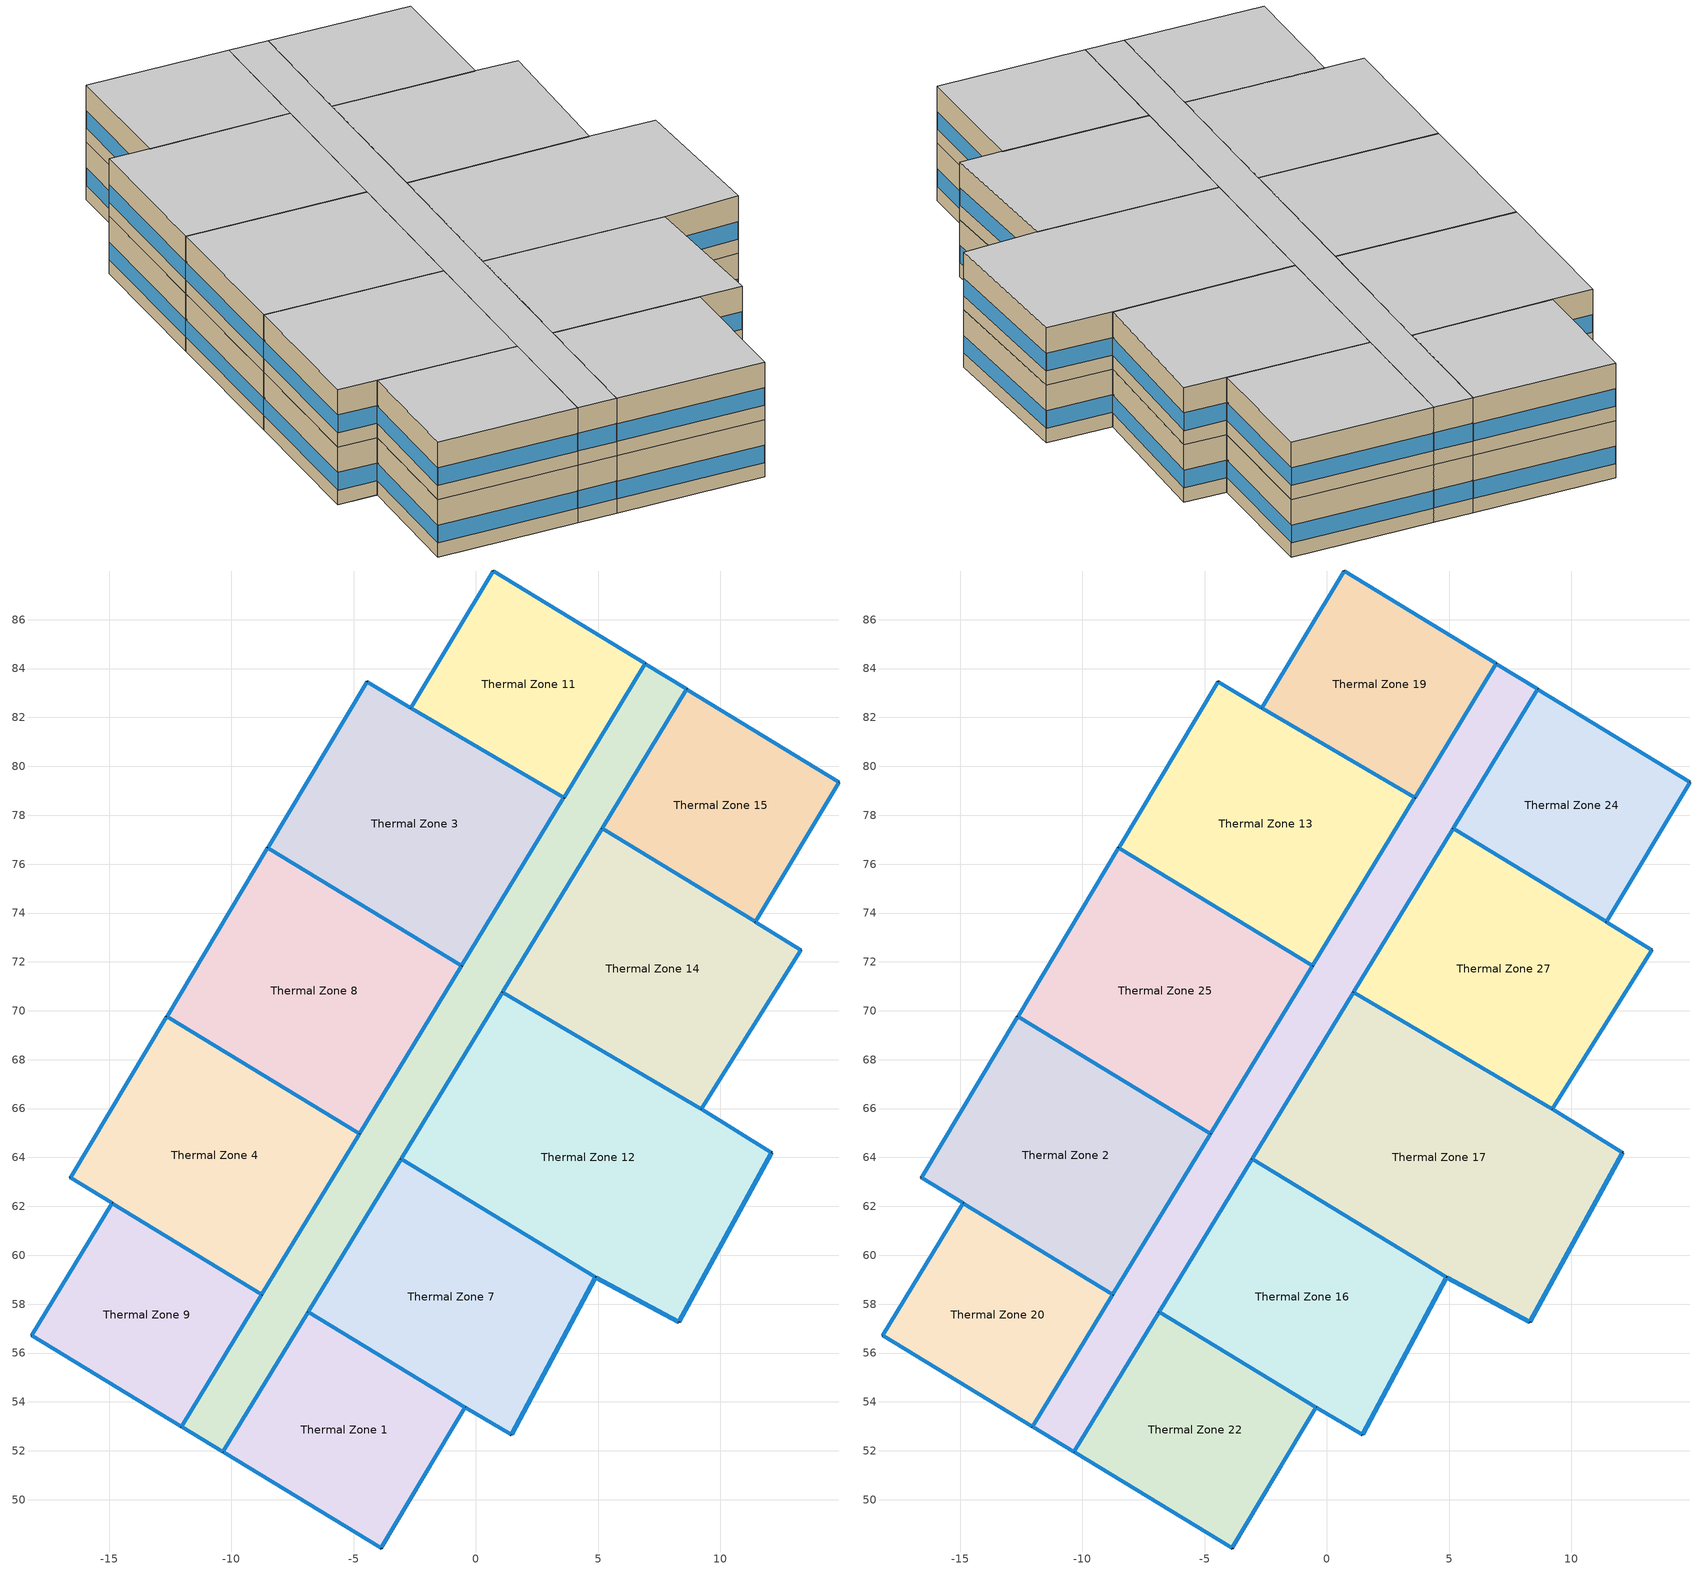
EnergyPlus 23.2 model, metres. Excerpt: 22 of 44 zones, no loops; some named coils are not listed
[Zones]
Thermal Zone 1
 floor ground (Generic Ground Slab 6A 19802010): -6.86,57.68 -0.44,53.78 -3.88,48.03 -10.34,51.96 z0
 wall outside (Generic Exterior Wall pre1980 6A): -0.44,53.78 -6.86,57.68 -10.34,51.96 z0:3.05
 wall outside (Surface 3 c tbd): -3.88,48.03 -0.44,53.78 z0:3.05
 wall outside (Surface 4 c tbd): -10.34,51.96 -3.88,48.03 z0:3.05
 window (Customized Fenestration: u=3.36): -0.46,53.79 -6.84,57.66 / -3.87,48.05 -0.46,53.75 / -10.32,51.94 -3.9,48.04 / -6.87,57.66 -10.33,51.98 z0.76:1.68
 roof outside (Typical IEAD Roof pre1980): -3.88,48.03 -0.44,53.78 -6.86,57.68 -10.34,51.96 z3.05
Thermal Zone 11
 floor ground (Generic Ground Slab 6A 19802010): 0.7,87.99 6.92,84.19 3.59,78.72 -2.66,82.39 z0
 wall outside (Surface 76 c tbd): 0.7,87.99 -2.66,82.39 z0:3.05
 wall outside (Surface 77 c tbd): 6.92,84.19 0.7,87.99 z0:3.05
 wall outside (Generic Exterior Wall pre1980 6A): -2.66,82.39 3.59,78.72 6.92,84.19 z0:3.05
 window (Customized Fenestration: u=3.36): 0.69,87.97 -2.65,82.41 / 6.9,84.21 0.72,87.98 / 3.6,78.74 6.91,84.17 / -2.64,82.37 3.57,78.73 z0.76:1.68
 roof outside (Typical IEAD Roof pre1980): 3.59,78.72 6.92,84.19 0.7,87.99 -2.66,82.39 z3.05
Thermal Zone 12
 floor ground (Generic Ground Slab 6A 19802010): 1.09,70.75 9.22,65.99 12.09,64.2 8.3,57.27 4.89,59.1 -3.06,63.93 z0
 wall outside (Generic Exterior Wall pre1980 6A): 9.22,65.99 1.09,70.75 -3.06,63.93 4.89,59.1 z0:3.05
 wall outside (Surface 37 c tbd): 12.09,64.2 9.22,65.99 z0:3.05
 wall outside (Surface 38 c tbd): 8.3,57.27 12.09,64.2 z0:3.05
 wall outside (Surface 39 c tbd): 4.89,59.1 8.3,57.27 z0:3.05
 window (Customized Fenestration: u=3.36): 1.08,70.73 -3.04,63.96 / 9.19,66 1.11,70.74 / 8.31,57.29 12.08,64.18 / -3.04,63.92 4.87,59.11 z0.76:1.68; 12.07,64.22 9.24,65.97 / 4.91,59.09 8.28,57.28 z0.76:1.69
 roof outside (Typical IEAD Roof pre1980): 8.3,57.27 12.09,64.2 9.22,65.99 1.09,70.75 -3.06,63.93 4.89,59.1 z3.05
Thermal Zone 14
 floor ground (Generic Ground Slab 6A 19802010): 5.16,77.45 11.43,73.64 13.3,72.49 9.22,65.99 1.09,70.75 z0
 wall outside (Generic Exterior Wall pre1980 6A): 11.43,73.64 5.16,77.45 1.09,70.75 9.22,65.99 z0:3.05
 wall outside (Surface 58 c tbd): 13.3,72.49 11.43,73.64 z0:3.05
 wall outside (Surface 59 c tbd): 9.22,65.99 13.3,72.49 z0:3.05
 window (Customized Fenestration: u=3.36): 5.15,77.43 1.1,70.78 / 11.41,73.66 5.18,77.44 / 9.23,66.01 13.28,72.47 / 1.11,70.74 9.19,66 z0.76:1.68; 13.27,72.5 11.45,73.63 z0.76:1.7
 roof outside (Typical IEAD Roof pre1980): 9.22,65.99 13.3,72.49 11.43,73.64 5.16,77.45 1.09,70.75 z3.05
Thermal Zone 15
 floor ground (Generic Ground Slab 6A 19802010): 8.63,83.15 14.85,79.36 11.43,73.64 5.16,77.45 z0
 wall outside (Generic Exterior Wall pre1980 6A): 8.63,83.15 5.16,77.45 11.43,73.64 z0:3.05
 wall outside (Surface 71 c tbd): 14.85,79.36 8.63,83.15 z0:3.05
 wall outside (Surface 72 c tbd): 11.43,73.64 14.85,79.36 z0:3.05
 window (Customized Fenestration: u=3.36): 8.61,83.13 5.18,77.48 / 14.83,79.37 8.65,83.14 / 11.44,73.66 14.83,79.33 / 5.18,77.44 11.41,73.66 z0.76:1.68
 roof outside (Typical IEAD Roof pre1980): 11.43,73.64 14.85,79.36 8.63,83.15 5.16,77.45 z3.05
Thermal Zone 3
 floor ground (Generic Ground Slab 6A 19802010): -4.45,83.46 -2.66,82.39 3.59,78.72 -0.59,71.85 -8.51,76.67 z0
 wall outside (Surface 63 c tbd): -4.45,83.46 -8.51,76.67 z0:3.05
 wall outside (Surface 64 c tbd): -2.66,82.39 -4.45,83.46 z0:3.05
 wall outside (Generic Exterior Wall pre1980 6A): -8.51,76.67 -0.59,71.85 3.59,78.72 -2.66,82.39 z0:3.05
 window (Customized Fenestration: u=3.36): -4.46,83.43 -8.5,76.69 / 3.57,78.73 -2.64,82.37 / -0.57,71.87 3.58,78.7 / -8.49,76.65 -0.61,71.86 z0.76:1.68; -2.68,82.4 -4.42,83.44 z0.76:1.7
 roof outside (Typical IEAD Roof pre1980): -0.59,71.85 3.59,78.72 -2.66,82.39 -4.45,83.46 -8.51,76.67 z3.05
Thermal Zone 4
 floor ground (Generic Ground Slab 6A 19802010): -12.65,69.77 -4.77,64.97 -8.77,58.39 -16.59,63.18 z0
 wall outside (Generic Exterior Wall pre1980 6A): -14.88,62.13 -8.77,58.39 -4.77,64.97 -12.65,69.77 z0:3.05
 wall outside (Surface 45 c tbd): -16.59,63.18 -14.88,62.13 z0:3.05
 wall outside (Surface 46 c tbd): -12.65,69.77 -16.59,63.18 z0:3.05
 window (Customized Fenestration: u=3.36): -8.75,58.41 -4.78,64.95 / -14.86,62.12 -8.79,58.41 / -12.66,69.74 -16.58,63.2 / -4.79,64.99 -12.63,69.75 z0.76:1.68; -16.57,63.17 -14.9,62.14 z0.76:1.7
 roof outside (Typical IEAD Roof pre1980): -8.77,58.39 -4.77,64.97 -12.65,69.77 -16.59,63.18 z3.05
Thermal Zone 5
 floor ground (Generic Ground Slab 6A 19802010): 6.92,84.19 8.63,83.15 -10.34,51.96 -12.05,53 z0; 6.92,84.19 8.63,83.15 -10.34,51.96 -12.05,53 z0
 wall outside (Generic Exterior Wall pre1980 6A): -12.05,53 -10.34,51.96 -6.86,57.68 -3.06,63.93 1.09,70.75 5.16,77.45 8.63,83.15 6.92,84.19 3.59,78.72 -0.59,71.85 -4.77,64.97 -8.77,58.39 -12.05,53 / 6.92,84.19 3.59,78.72 -0.59,71.85 -4.77,64.97 -8.77,58.39 -12.05,53 / -10.34,51.96 -6.86,57.68 -3.06,63.93 1.09,70.75 5.16,77.45 8.63,83.15 z0:3.05
 wall outside (Surface 339 c tbd): 8.63,83.15 6.92,84.19 z0:3.05
 wall outside (Surface 340 c tbd): -12.05,53 -10.34,51.96 z0:3.05
 window (Customized Fenestration: u=3.36): -12.03,52.98 -10.36,51.97 / 8.61,83.17 6.94,84.18 / 8.61,83.17 6.94,84.18 / -12.03,52.98 -10.36,51.97 z0.76:1.7; -8.78,58.37 -12.04,53.02 / -4.78,64.95 -8.75,58.41 / -0.6,71.82 -4.75,65 / 3.58,78.7 -0.57,71.87 / 6.91,84.17 3.6,78.74 / 5.18,77.48 8.61,83.13 / 1.1,70.78 5.15,77.43 / -3.04,63.96 1.08,70.73 / 1.1,70.78 5.15,77.43 / -8.78,58.37 -12.04,53.02 / -10.33,51.98 -6.87,57.66 / 5.18,77.48 8.61,83.13 / 6.91,84.17 3.6,78.74 / -4.78,64.95 -8.75,58.41 / -3.04,63.96 1.08,70.73 / -0.6,71.82 -4.75,65 / -6.85,57.7 -3.07,63.91 / 3.58,78.7 -0.57,71.87 / -6.85,57.7 -3.07,63.91 / -10.33,51.98 -6.87,57.66 z0.76:1.68
 roof outside (Typical IEAD Roof pre1980): -10.34,51.96 8.63,83.15 6.92,84.19 -12.05,53 z3.05; -10.34,51.96 8.63,83.15 6.92,84.19 -12.05,53 z3.05
Thermal Zone 7
 floor ground (Generic Ground Slab 6A 19802010): -3.06,63.93 4.89,59.1 1.44,52.66 -0.44,53.78 -6.86,57.68 z0
 wall outside (Surface 22 c tbd): 1.44,52.66 4.89,59.1 z0:3.05
 wall outside (Surface 23 c tbd): -0.44,53.78 1.44,52.66 z0:3.05
 wall outside (Generic Exterior Wall pre1980 6A): 4.89,59.1 -3.06,63.93 -6.86,57.68 -0.44,53.78 z0:3.05
 window (Customized Fenestration: u=3.36): 1.46,52.69 4.88,59.08 / -6.84,57.66 -0.46,53.79 / -3.07,63.91 -6.85,57.7 / 4.87,59.11 -3.04,63.92 z0.76:1.68; -0.42,53.76 1.42,52.68 z0.76:1.7
 roof outside (Typical IEAD Roof pre1980): 1.44,52.66 4.89,59.1 -3.06,63.93 -6.86,57.68 -0.44,53.78 z3.05
Thermal Zone 8
 floor ground (Generic Ground Slab 6A 19802010): -8.51,76.67 -0.59,71.85 -4.77,64.97 -12.65,69.77 z0
 wall outside (Generic Exterior Wall pre1980 6A): -12.65,69.77 -4.77,64.97 -0.59,71.85 -8.51,76.67 z0:3.05
 wall outside (Surface 52 c tbd): -8.51,76.67 -12.65,69.77 z0:3.05
 window (Customized Fenestration: u=3.36): -4.75,65 -0.6,71.82 / -12.63,69.75 -4.79,64.99 / -8.53,76.64 -12.63,69.79 / -0.61,71.86 -8.49,76.65 z0.76:1.68
 roof outside (Typical IEAD Roof pre1980): -4.77,64.97 -0.59,71.85 -8.51,76.67 -12.65,69.77 z3.05
Thermal Zone 9
 floor ground (Generic Ground Slab 6A 19802010): -14.88,62.13 -8.77,58.39 -12.05,53 -18.17,56.72 z0
 wall outside (Generic Exterior Wall pre1980 6A): -12.05,53 -8.77,58.39 -14.88,62.13 z0:3.05
 wall outside (Surface 30 c tbd): -18.17,56.72 -12.05,53 z0:3.05
 wall outside (Surface 31 c tbd): -14.88,62.13 -18.17,56.72 z0:3.05
 window (Customized Fenestration: u=3.36): -12.04,53.02 -8.78,58.37 / -18.15,56.7 -12.07,53.01 / -14.89,62.11 -18.16,56.74 / -8.79,58.41 -14.86,62.12 z0.76:1.68
 roof outside (Typical IEAD Roof pre1980): -12.05,53 -8.77,58.39 -14.88,62.13 -18.17,56.72 z3.05
Thermal Zone 13
 floor ground (Generic Ground Slab 6A 19802010): -4.45,83.46 -2.66,82.39 3.59,78.72 -0.59,71.85 -8.51,76.67 z3.05
 wall outside (Surface 128 c tbd): -4.45,83.46 -8.51,76.67 z3.05:6.1
 wall outside (Surface 129 c tbd): -2.66,82.39 -4.45,83.46 z3.05:6.1
 wall outside (Generic Exterior Wall pre1980 6A): -8.51,76.67 -0.59,71.85 3.59,78.72 -2.66,82.39 z3.05:6.1
 window (Customized Fenestration: u=3.36): -4.46,83.43 -8.5,76.69 / 3.57,78.73 -2.64,82.37 / -0.57,71.87 3.58,78.7 / -8.49,76.65 -0.61,71.86 z3.81:4.73; -2.68,82.4 -4.42,83.44 z3.81:4.75
 ceiling adiabatic (Generic Interior Ceiling 7): -0.59,71.85 3.59,78.72 -2.66,82.39 -4.45,83.46 -8.51,76.67 z6.1
Thermal Zone 16
 floor ground (Generic Ground Slab 6A 19802010): -3.06,63.93 4.89,59.1 1.44,52.66 -0.44,53.78 -6.86,57.68 z3.05
 wall outside (Generic Exterior Wall pre1980 6A): 4.89,59.1 -3.06,63.93 -6.86,57.68 -0.44,53.78 z3.05:6.1
 wall outside (Surface 96 c tbd): 1.44,52.66 4.89,59.1 z3.05:6.1
 wall outside (Surface 97 c tbd): -0.44,53.78 1.44,52.66 z3.05:6.1
 window (Customized Fenestration: u=3.36): 4.87,59.11 -3.04,63.92 / 1.46,52.69 4.88,59.08 / -6.84,57.66 -0.46,53.79 / -3.07,63.91 -6.85,57.7 z3.81:4.73; -0.42,53.76 1.42,52.68 z3.81:4.75
 ceiling adiabatic (Generic Interior Ceiling 3): 1.44,52.66 4.89,59.1 -3.06,63.93 -6.86,57.68 -0.44,53.78 z6.1
Thermal Zone 17
 floor ground (Generic Ground Slab 6A 19802010): 1.09,70.75 9.22,65.99 12.09,64.2 8.3,57.27 4.89,59.1 -3.06,63.93 z3.05
 wall outside (Generic Exterior Wall pre1980 6A): 9.22,65.99 1.09,70.75 -3.06,63.93 4.89,59.1 z3.05:6.1
 wall outside (Surface 84 c tbd): 12.09,64.2 9.22,65.99 z3.05:6.1
 wall outside (Surface 85 c tbd): 8.3,57.27 12.09,64.2 z3.05:6.1
 wall outside (Surface 86 c tbd): 4.89,59.1 8.3,57.27 z3.05:6.1
 window (Customized Fenestration: u=3.36): 1.08,70.73 -3.04,63.96 / 9.19,66 1.11,70.74 / 8.31,57.29 12.08,64.18 / -3.04,63.92 4.87,59.11 z3.81:4.73; 12.07,64.22 9.24,65.97 / 4.91,59.09 8.28,57.28 z3.81:4.74
 ceiling adiabatic (Generic Interior Ceiling 1): 8.3,57.27 12.09,64.2 9.22,65.99 1.09,70.75 -3.06,63.93 4.89,59.1 z6.1
Thermal Zone 19
 floor ground (Generic Ground Slab 6A 19802010): 0.7,87.99 6.92,84.19 3.59,78.72 -2.66,82.39 z3.05
 wall outside (Surface 103 c tbd): 0.7,87.99 -2.66,82.39 z3.05:6.1
 wall outside (Surface 104 c tbd): 6.92,84.19 0.7,87.99 z3.05:6.1
 wall outside (Generic Exterior Wall pre1980 6A): -2.66,82.39 3.59,78.72 6.92,84.19 z3.05:6.1
 window (Customized Fenestration: u=3.36): 0.69,87.97 -2.65,82.41 / 6.9,84.21 0.72,87.98 / 3.6,78.74 6.91,84.17 / -2.64,82.37 3.57,78.73 z3.81:4.73
 ceiling adiabatic (Generic Interior Ceiling 22): 3.59,78.72 6.92,84.19 0.7,87.99 -2.66,82.39 z6.1
Thermal Zone 2
 floor ground (Generic Ground Slab 6A 19802010): -12.65,69.77 -4.77,64.97 -8.77,58.39 -16.59,63.18 z3.05
 wall outside (Generic Exterior Wall pre1980 6A): -14.88,62.13 -8.77,58.39 -4.77,64.97 -12.65,69.77 z3.05:6.1
 wall outside (Surface 111 c tbd): -16.59,63.18 -14.88,62.13 z3.05:6.1
 wall outside (Surface 112 c tbd): -12.65,69.77 -16.59,63.18 z3.05:6.1
 window (Customized Fenestration: u=3.36): -8.75,58.41 -4.78,64.95 / -14.86,62.12 -8.79,58.41 / -12.66,69.74 -16.58,63.2 / -4.79,64.99 -12.63,69.75 z3.81:4.73; -16.57,63.17 -14.9,62.14 z3.81:4.75
 ceiling adiabatic (Generic Interior Ceiling 4): -8.77,58.39 -4.77,64.97 -12.65,69.77 -16.59,63.18 z6.1
Thermal Zone 20
 floor ground (Generic Ground Slab 6A 19802010): -14.88,62.13 -8.77,58.39 -12.05,53 -18.17,56.72 z3.05
 wall outside (Generic Exterior Wall pre1980 6A): -12.05,53 -8.77,58.39 -14.88,62.13 z3.05:6.1
 wall outside (Surface 91 c tbd): -18.17,56.72 -12.05,53 z3.05:6.1
 wall outside (Surface 92 c tbd): -14.88,62.13 -18.17,56.72 z3.05:6.1
 window (Customized Fenestration: u=3.36): -12.04,53.02 -8.78,58.37 / -18.15,56.7 -12.07,53.01 / -14.89,62.11 -18.16,56.74 / -8.79,58.41 -14.86,62.12 z3.81:4.73
 ceiling adiabatic (Generic Interior Ceiling 2): -12.05,53 -8.77,58.39 -14.88,62.13 -18.17,56.72 z6.1
Thermal Zone 22
 floor ground (Generic Ground Slab 6A 19802010): -6.86,57.68 -0.44,53.78 -3.88,48.03 -10.34,51.96 z3.05
 wall outside (Generic Exterior Wall pre1980 6A): -0.44,53.78 -6.86,57.68 -10.34,51.96 z3.05:6.1
 wall outside (Surface 117 c tbd): -3.88,48.03 -0.44,53.78 z3.05:6.1
 wall outside (Surface 118 c tbd): -10.34,51.96 -3.88,48.03 z3.05:6.1
 window (Customized Fenestration: u=3.36): -0.46,53.79 -6.84,57.66 / -3.87,48.05 -0.46,53.75 / -10.32,51.94 -3.9,48.04 / -6.87,57.66 -10.33,51.98 z3.81:4.73
 ceiling adiabatic (Generic Interior Ceiling 5): -3.88,48.03 -0.44,53.78 -6.86,57.68 -10.34,51.96 z6.1
Thermal Zone 24
 floor ground (Generic Ground Slab 6A 19802010): 8.63,83.15 14.85,79.36 11.43,73.64 5.16,77.45 z3.05
 wall outside (Generic Exterior Wall pre1980 6A): 8.63,83.15 5.16,77.45 11.43,73.64 z3.05:6.1
 wall outside (Surface 123 c tbd): 14.85,79.36 8.63,83.15 z3.05:6.1
 wall outside (Surface 124 c tbd): 11.43,73.64 14.85,79.36 z3.05:6.1
 window (Customized Fenestration: u=3.36): 8.61,83.13 5.18,77.48 / 14.83,79.37 8.65,83.14 / 11.44,73.66 14.83,79.33 / 5.18,77.44 11.41,73.66 z3.81:4.73
 ceiling adiabatic (Generic Interior Ceiling 6): 11.43,73.64 14.85,79.36 8.63,83.15 5.16,77.45 z6.1
Thermal Zone 25
 floor ground (Generic Ground Slab 6A 19802010): -8.51,76.67 -0.59,71.85 -4.77,64.97 -12.65,69.77 z3.05
 wall outside (Generic Exterior Wall pre1980 6A): -12.65,69.77 -4.77,64.97 -0.59,71.85 -8.51,76.67 z3.05:6.1
 wall outside (Surface 137 c tbd): -8.51,76.67 -12.65,69.77 z3.05:6.1
 window (Customized Fenestration: u=3.36): -4.75,65 -0.6,71.82 / -12.63,69.75 -4.79,64.99 / -8.53,76.64 -12.63,69.79 / -0.61,71.86 -8.49,76.65 z3.81:4.73
 ceiling adiabatic (Generic Interior Ceiling 8): -4.77,64.97 -0.59,71.85 -8.51,76.67 -12.65,69.77 z6.1
Thermal Zone 26
 floor ground (Generic Ground Slab 6A 19802010): 6.92,84.19 8.63,83.15 -10.34,51.96 -12.05,53 z3.05
 wall outside (Generic Exterior Wall pre1980 6A): -10.34,51.96 -6.86,57.68 -3.06,63.93 1.09,70.75 5.16,77.45 8.63,83.15 / 6.92,84.19 3.59,78.72 -0.59,71.85 -4.77,64.97 -8.77,58.39 -12.05,53 z3.05:6.1
 wall outside (Surface 143 c tbd): -12.05,53 -10.34,51.96 z3.05:6.1
 wall outside (Surface 149 c tbd): 8.63,83.15 6.92,84.19 z3.05:6.1
 window (Customized Fenestration: u=3.36): -6.85,57.7 -3.07,63.91 / -10.33,51.98 -6.87,57.66 / -8.78,58.37 -12.04,53.02 / -4.78,64.95 -8.75,58.41 / -0.6,71.82 -4.75,65 / 3.58,78.7 -0.57,71.87 / 6.91,84.17 3.6,78.74 / 5.18,77.48 8.61,83.13 / 1.1,70.78 5.15,77.43 / -3.04,63.96 1.08,70.73 z3.81:4.73; -12.03,52.98 -10.36,51.97 / 8.61,83.17 6.94,84.18 z3.81:4.75
 ceiling adiabatic (Generic Interior Ceiling 9): -10.34,51.96 8.63,83.15 6.92,84.19 -12.05,53 z6.1
Thermal Zone 27
 floor ground (Generic Ground Slab 6A 19802010): 5.16,77.45 11.43,73.64 13.3,72.49 9.22,65.99 1.09,70.75 z3.05
 wall outside (Generic Exterior Wall pre1980 6A): 11.43,73.64 5.16,77.45 1.09,70.75 9.22,65.99 z3.05:6.1
 wall outside (Surface 157 c tbd): 13.3,72.49 11.43,73.64 z3.05:6.1
 wall outside (Surface 158 c tbd): 9.22,65.99 13.3,72.49 z3.05:6.1
 window (Customized Fenestration: u=3.36): 5.15,77.43 1.1,70.78 / 11.41,73.66 5.18,77.44 / 9.23,66.01 13.28,72.47 / 1.11,70.74 9.19,66 z3.81:4.73; 13.27,72.5 11.45,73.63 z3.81:4.75
 ceiling adiabatic (Generic Interior Ceiling 10): 9.22,65.99 13.3,72.49 11.43,73.64 5.16,77.45 1.09,70.75 z6.1
[Building]
Building 1
[Site:Location]
Montreal Int'l: Latitude {deg}=45.47; Longitude {deg}=-73.75; Time Zone {hr}=-5; Elevation {m}=36
[SizingPeriod:DesignDay] Month=7; Day of Month=21; Day Type=SummerDesignDay; Daily Dry-Bulb Temperature Range {deltaC}=9.3; Dry-Bulb Temperature Range Modifier Type=DefaultMultipliers; Barometric Pressure {Pa}=100893; Wind Speed {m/s}=4.9; Wind Direction {deg}=220; Rain Indicator=No; Snow Indicator=No; Daylight Saving Time Indicator=No; Solar Model Indicator=ASHRAETau; ASHRAE Clear Sky Optical Depth for Beam Irradiance (taub)=0.465; ASHRAE Clear Sky Optical Depth for Diffuse Irradiance (taud)=1.966; Begin Environment Reset Mode=FullResetAtBeginEnvironment
Name | Maximum Dry-Bulb Temperature {C} | Humidity Condition Type | Wetbulb or DewPoint at Maximum Dry-Bulb {C} | Enthalpy at Maximum Dry-Bulb {J/kg}
Montreal Int'l Ann Clg .4% Condns DB=>MWB | 30 | Wetbulb | 22.1
Montreal Int'l Ann Clg .4% Condns DP=>MDB | 26 | Dewpoint | 21.6
Montreal Int'l Ann Clg .4% Condns Enth=>MDB | 28.1 | Enthalpy |  | 69300
Montreal Int'l Ann Clg .4% Condns WB=>MDB | 28.1 | Wetbulb | 23.2
[Material] Thermal Absorptance=0.9
Name | Roughness | Thickness {m} | Conductivity {W/m-K} | Density {kg/m3} | Specific Heat {J/kg-K} | Solar Absorptance | Visible Absorptance
Generic Acoustic Tile | MediumSmooth | 0.02 | 0.06 | 368 | 590 | 0.2 | 0.2
Generic Brick | MediumRough | 0.1 | 0.9 | 1920 | 790 | 0.65 | 0.65
Generic Ceiling Air Gap | Smooth | 0.1 | 0.556 | 1.28 | 1000 | 0.7 | 0.7
Generic Gypsum Board | MediumSmooth | 0.0127 | 0.16 | 800 | 1090 | 0.5 | 0.5
Generic HW Concrete | MediumRough | 0.2 | 1.95 | 2240 | 900 | 0.8 | 0.8
Generic LW Concrete | MediumRough | 0.1 | 0.53 | 1280 | 840 | 0.8 | 0.8
Generic Wall Air Gap | Smooth | 0.1 | 0.667 | 1.28 | 1000 | 0.7 | 0.7
Metal Roof Surface 2 | Smooth | 0.0008 | 45.28 | 7824 | 500 | 0.7 | 0.7
Roof Membrane 1 | VeryRough | 0.0095 | 0.16 | 1121.29 | 1460 | 0.7 | 0.7
[Material:NoMass] Roughness=Smooth; Thermal Absorptance=0.9; Solar Absorptance=0.7; Visible Absorptance=0.7
Name | Thermal Resistance {m2-K/W}
Surface 103 m tbd | 0.838731
Surface 104 m tbd; Surface 123 m tbd | 0.850222
Surface 111 m tbd | 0.646887
Surface 112 m tbd | 0.855406
Surface 117 m tbd | 0.841426
Surface 118 m tbd | 0.853929
Surface 124 m tbd | 0.840786
Surface 128 m tbd | 0.85833
Surface 129 m tbd | 0.654351
Surface 137 m tbd | 0.919513
Surface 143 m tbd; Surface 149 m tbd; Surface 339 m tbd; Surface 340 m tbd | 0.803317
Surface 157 m tbd | 0.665167
Surface 158 m tbd | 0.8554
Surface 22 m tbd | 0.635228
Surface 23 m tbd | 0.525835
Surface 3 m tbd | 0.630181
Surface 30 m tbd | 0.634147
Surface 31 m tbd | 0.626754
Surface 37 m tbd | 0.576
Surface 38 m tbd | 0.609562
Surface 39 m tbd | 0.588846
Surface 4 m tbd | 0.637168
Surface 45 m tbd | 0.514336
Surface 46 m tbd | 0.63799
Surface 52 m tbd | 0.672984
Surface 58 m tbd | 0.525826
Surface 59 m tbd | 0.637987
Surface 63 m tbd | 0.639615
Surface 64 m tbd | 0.519044
Surface 71 m tbd; Surface 77 m tbd | 0.635102
Surface 72 m tbd | 0.629821
Surface 76 m tbd | 0.628668
Surface 84 m tbd | 0.747539
Surface 85 m tbd | 0.805066
Surface 86 m tbd | 0.76932
Surface 91 m tbd | 0.848512
Surface 92 m tbd | 0.835328
Surface 96 m tbd | 0.850448
Surface 97 m tbd | 0.665182
Typical Insulation R-1.2 Pre1980roof | 2.73841
Typical Insulation R1.76 GBC | 1.76
Typical Insulation U=0.459 | 2.17
[WindowMaterial:SimpleGlazingSystem]
Fenestration U=3.32 0.66 1: U-Factor {W/m2-K}=3.32; Solar Heat Gain Coefficient=0.66; Visible Transmittance=0.21
[Construction]
Customized Fenestration: u=3.36: Fenestration U=3.32 0.66 1
Generic Exterior Wall pre1980 6A: Generic Brick, Generic LW Concrete, Typical Insulation R1.76 GBC, Generic Wall Air Gap, Generic Gypsum Board
Generic Ground Slab 6A 19802010: Typical Insulation U=0.459, Generic HW Concrete
Generic Interior Ceiling 1; Generic Interior Ceiling 10; Generic Interior Ceiling 2; Generic Interior Ceiling 22; Generic Interior Ceiling 3; Generic Interior Ceiling 4; Generic Interior Ceiling 5; Generic Interior Ceiling 6; Generic Interior Ceiling 7; Generic Interior Ceiling 8; Generic Interior Ceiling 9: Generic LW Concrete, Generic Ceiling Air Gap, Generic Acoustic Tile
Surface 103 c tbd: Generic Brick, Generic LW Concrete, Surface 103 m tbd, Generic Wall Air Gap, Generic Gypsum Board
Surface 104 c tbd: Generic Brick, Generic LW Concrete, Surface 104 m tbd, Generic Wall Air Gap, Generic Gypsum Board
Surface 111 c tbd: Generic Brick, Generic LW Concrete, Surface 111 m tbd, Generic Wall Air Gap, Generic Gypsum Board
Surface 112 c tbd: Generic Brick, Generic LW Concrete, Surface 112 m tbd, Generic Wall Air Gap, Generic Gypsum Board
Surface 117 c tbd: Generic Brick, Generic LW Concrete, Surface 117 m tbd, Generic Wall Air Gap, Generic Gypsum Board
Surface 118 c tbd: Generic Brick, Generic LW Concrete, Surface 118 m tbd, Generic Wall Air Gap, Generic Gypsum Board
Surface 123 c tbd: Generic Brick, Generic LW Concrete, Surface 123 m tbd, Generic Wall Air Gap, Generic Gypsum Board
Surface 124 c tbd: Generic Brick, Generic LW Concrete, Surface 124 m tbd, Generic Wall Air Gap, Generic Gypsum Board
Surface 128 c tbd: Generic Brick, Generic LW Concrete, Surface 128 m tbd, Generic Wall Air Gap, Generic Gypsum Board
Surface 129 c tbd: Generic Brick, Generic LW Concrete, Surface 129 m tbd, Generic Wall Air Gap, Generic Gypsum Board
Surface 137 c tbd: Generic Brick, Generic LW Concrete, Surface 137 m tbd, Generic Wall Air Gap, Generic Gypsum Board
Surface 143 c tbd: Generic Brick, Generic LW Concrete, Surface 143 m tbd, Generic Wall Air Gap, Generic Gypsum Board
Surface 149 c tbd: Generic Brick, Generic LW Concrete, Surface 149 m tbd, Generic Wall Air Gap, Generic Gypsum Board
Surface 157 c tbd: Generic Brick, Generic LW Concrete, Surface 157 m tbd, Generic Wall Air Gap, Generic Gypsum Board
Surface 158 c tbd: Generic Brick, Generic LW Concrete, Surface 158 m tbd, Generic Wall Air Gap, Generic Gypsum Board
Surface 22 c tbd: Generic Brick, Generic LW Concrete, Surface 22 m tbd, Generic Wall Air Gap, Generic Gypsum Board
Surface 23 c tbd: Generic Brick, Generic LW Concrete, Surface 23 m tbd, Generic Wall Air Gap, Generic Gypsum Board
Surface 3 c tbd: Generic Brick, Generic LW Concrete, Surface 3 m tbd, Generic Wall Air Gap, Generic Gypsum Board
Surface 30 c tbd: Generic Brick, Generic LW Concrete, Surface 30 m tbd, Generic Wall Air Gap, Generic Gypsum Board
Surface 31 c tbd: Generic Brick, Generic LW Concrete, Surface 31 m tbd, Generic Wall Air Gap, Generic Gypsum Board
Surface 339 c tbd: Generic Brick, Generic LW Concrete, Surface 339 m tbd, Generic Wall Air Gap, Generic Gypsum Board
Surface 340 c tbd: Generic Brick, Generic LW Concrete, Surface 340 m tbd, Generic Wall Air Gap, Generic Gypsum Board
Surface 37 c tbd: Generic Brick, Generic LW Concrete, Surface 37 m tbd, Generic Wall Air Gap, Generic Gypsum Board
Surface 38 c tbd: Generic Brick, Generic LW Concrete, Surface 38 m tbd, Generic Wall Air Gap, Generic Gypsum Board
Surface 39 c tbd: Generic Brick, Generic LW Concrete, Surface 39 m tbd, Generic Wall Air Gap, Generic Gypsum Board
Surface 4 c tbd: Generic Brick, Generic LW Concrete, Surface 4 m tbd, Generic Wall Air Gap, Generic Gypsum Board
Surface 45 c tbd: Generic Brick, Generic LW Concrete, Surface 45 m tbd, Generic Wall Air Gap, Generic Gypsum Board
Surface 46 c tbd: Generic Brick, Generic LW Concrete, Surface 46 m tbd, Generic Wall Air Gap, Generic Gypsum Board
Surface 52 c tbd: Generic Brick, Generic LW Concrete, Surface 52 m tbd, Generic Wall Air Gap, Generic Gypsum Board
Surface 58 c tbd: Generic Brick, Generic LW Concrete, Surface 58 m tbd, Generic Wall Air Gap, Generic Gypsum Board
Surface 59 c tbd: Generic Brick, Generic LW Concrete, Surface 59 m tbd, Generic Wall Air Gap, Generic Gypsum Board
Surface 63 c tbd: Generic Brick, Generic LW Concrete, Surface 63 m tbd, Generic Wall Air Gap, Generic Gypsum Board
Surface 64 c tbd: Generic Brick, Generic LW Concrete, Surface 64 m tbd, Generic Wall Air Gap, Generic Gypsum Board
Surface 71 c tbd: Generic Brick, Generic LW Concrete, Surface 71 m tbd, Generic Wall Air Gap, Generic Gypsum Board
Surface 72 c tbd: Generic Brick, Generic LW Concrete, Surface 72 m tbd, Generic Wall Air Gap, Generic Gypsum Board
Surface 76 c tbd: Generic Brick, Generic LW Concrete, Surface 76 m tbd, Generic Wall Air Gap, Generic Gypsum Board
Surface 77 c tbd: Generic Brick, Generic LW Concrete, Surface 77 m tbd, Generic Wall Air Gap, Generic Gypsum Board
Surface 84 c tbd: Generic Brick, Generic LW Concrete, Surface 84 m tbd, Generic Wall Air Gap, Generic Gypsum Board
Surface 85 c tbd: Generic Brick, Generic LW Concrete, Surface 85 m tbd, Generic Wall Air Gap, Generic Gypsum Board
Surface 86 c tbd: Generic Brick, Generic LW Concrete, Surface 86 m tbd, Generic Wall Air Gap, Generic Gypsum Board
Surface 91 c tbd: Generic Brick, Generic LW Concrete, Surface 91 m tbd, Generic Wall Air Gap, Generic Gypsum Board
Surface 92 c tbd: Generic Brick, Generic LW Concrete, Surface 92 m tbd, Generic Wall Air Gap, Generic Gypsum Board
Surface 96 c tbd: Generic Brick, Generic LW Concrete, Surface 96 m tbd, Generic Wall Air Gap, Generic Gypsum Board
Surface 97 c tbd: Generic Brick, Generic LW Concrete, Surface 97 m tbd, Generic Wall Air Gap, Generic Gypsum Board
Typical IEAD Roof pre1980: Roof Membrane 1, Typical Insulation R-1.2 Pre1980roof, Metal Roof Surface 2
[Zone] Part of Total Floor Area=Yes
Name | Multiplier
Thermal Zone 1; Thermal Zone 11; Thermal Zone 12; Thermal Zone 13; Thermal Zone 14; Thermal Zone 15; Thermal Zone 16; Thermal Zone 17; Thermal Zone 19; Thermal Zone 2; Thermal Zone 20; Thermal Zone 22; Thermal Zone 24; Thermal Zone 25; Thermal Zone 26; Thermal Zone 27; Thermal Zone 4; Thermal Zone 5; Thermal Zone 7; Thermal Zone 8; Thermal Zone 9 | 1
Thermal Zone 3 | 10
[Space]
Name | Zone | Space Type
Space 101 | Thermal Zone 1 | MURB lobby
Space 111 | Thermal Zone 11 | MURB large
Space 105 | Thermal Zone 12 | MURB large
Space 119 | Thermal Zone 13 | MURB large
Space 108 | Thermal Zone 14 | MURB large
Space 110 | Thermal Zone 15 | MURB large
Space 114 | Thermal Zone 16 | MURB large
Space 112 | Thermal Zone 17 | MURB large
Space 115 | Thermal Zone 19 | MURB large
Space 116 | Thermal Zone 2 | MURB large
Space 113 | Thermal Zone 20 | MURB large
Space 117 | Thermal Zone 22 | MURB large
Space 118 | Thermal Zone 24 | MURB large
Space 120 | Thermal Zone 25 | MURB large
Space 121 | Thermal Zone 26 | MURB lobby 1
Space 122 | Thermal Zone 27 | MURB large
Space 109 | Thermal Zone 3 | MURB large
Space 106 | Thermal Zone 4 | MURB large
Space 102 | Thermal Zone 5 | MURB large
Space 103 | Thermal Zone 7 | MURB large
Space 107 | Thermal Zone 8 | MURB large
Space 104 | Thermal Zone 9 | MURB large
[SpaceList]
MURB lobby: Space 101
MURB large: Space 116, Space 109, Space 106, Space 102, Space 103, Space 112, Space 114, Space 107, Space 104, Space 135, Space 111, Space 105, Space 119, Space 108, Space 110, Space 115, Space 113, Space 117, Space 128, Space 118, Space 120, Space 122, Space 124, Space 125, Space 134, Space 131, Space 132, Space 136, Space 138, Space 139, Space 143, Space 144
MURB lobby 1: Space 121
[ZoneInfiltration:DesignFlowRate] Design Flow Rate Calculation Method=Flow/ExteriorArea; Flow Rate per Exterior Surface Area {m3/s-m2}=0.000206641; Constant Term Coefficient=0.107472; Temperature Term Coefficient=0.0119911; Velocity Term Coefficient=0; Velocity Squared Term Coefficient=0.0134792
Name | Zone or ZoneList or Space or SpaceList | Schedule
Space 101 HVAC Off Infiltration | Space 101 | Infiltration HVAC Off Schedule
Space 101 HVAC On Infiltration | Space 101 | Infiltration HVAC On Schedule
Space 111 HVAC Off Infiltration | Space 111 | Infiltration HVAC Off Schedule
Space 111 HVAC On Infiltration | Space 111 | Infiltration HVAC On Schedule
Space 105 HVAC Off Infiltration | Space 105 | Infiltration HVAC Off Schedule
Space 105 HVAC On Infiltration | Space 105 | Infiltration HVAC On Schedule
Space 119 HVAC Off Infiltration | Space 119 | Infiltration HVAC Off Schedule
Space 119 HVAC On Infiltration | Space 119 | Infiltration HVAC On Schedule
Space 108 HVAC Off Infiltration | Space 108 | Infiltration HVAC Off Schedule
Space 108 HVAC On Infiltration | Space 108 | Infiltration HVAC On Schedule
Space 110 HVAC Off Infiltration | Space 110 | Infiltration HVAC Off Schedule
Space 110 HVAC On Infiltration | Space 110 | Infiltration HVAC On Schedule
Space 114 HVAC Off Infiltration | Space 114 | Infiltration HVAC Off Schedule
Space 114 HVAC On Infiltration | Space 114 | Infiltration HVAC On Schedule
Space 112 HVAC Off Infiltration | Space 112 | Infiltration HVAC Off Schedule
Space 112 HVAC On Infiltration | Space 112 | Infiltration HVAC On Schedule
Space 115 HVAC Off Infiltration | Space 115 | Infiltration HVAC Off Schedule
Space 115 HVAC On Infiltration | Space 115 | Infiltration HVAC On Schedule
Space 116 HVAC Off Infiltration | Space 116 | Infiltration HVAC Off Schedule
Space 116 HVAC On Infiltration | Space 116 | Infiltration HVAC On Schedule
Space 113 HVAC Off Infiltration | Space 113 | Infiltration HVAC Off Schedule
Space 113 HVAC On Infiltration | Space 113 | Infiltration HVAC On Schedule
Space 117 HVAC Off Infiltration | Space 117 | Infiltration HVAC Off Schedule
Space 117 HVAC On Infiltration | Space 117 | Infiltration HVAC On Schedule
Space 118 HVAC Off Infiltration | Space 118 | Infiltration HVAC Off Schedule
Space 118 HVAC On Infiltration | Space 118 | Infiltration HVAC On Schedule
Space 120 HVAC Off Infiltration | Space 120 | Infiltration HVAC Off Schedule
Space 120 HVAC On Infiltration | Space 120 | Infiltration HVAC On Schedule
Space 121 HVAC Off Infiltration | Space 121 | Infiltration HVAC Off Schedule
Space 121 HVAC On Infiltration | Space 121 | Infiltration HVAC On Schedule
Space 122 HVAC Off Infiltration | Space 122 | Infiltration HVAC Off Schedule
Space 122 HVAC On Infiltration | Space 122 | Infiltration HVAC On Schedule
Space 109 HVAC Off Infiltration | Space 109 | Infiltration HVAC Off Schedule
Space 109 HVAC On Infiltration | Space 109 | Infiltration HVAC On Schedule
Space 106 HVAC Off Infiltration | Space 106 | Infiltration HVAC Off Schedule
Space 106 HVAC On Infiltration | Space 106 | Infiltration HVAC On Schedule
Space 102 HVAC Off Infiltration | Space 102 | Infiltration HVAC Off Schedule
Space 102 HVAC On Infiltration | Space 102 | Infiltration HVAC On Schedule
Space 103 HVAC Off Infiltration | Space 103 | Infiltration HVAC Off Schedule
Space 103 HVAC On Infiltration | Space 103 | Infiltration HVAC On Schedule
Space 107 HVAC Off Infiltration | Space 107 | Infiltration HVAC Off Schedule
Space 107 HVAC On Infiltration | Space 107 | Infiltration HVAC On Schedule
Space 104 HVAC Off Infiltration | Space 104 | Infiltration HVAC Off Schedule
Space 104 HVAC On Infiltration | Space 104 | Infiltration HVAC On Schedule
[ZoneControl:Thermostat] Temperature Difference Between Cutout And Setpoint {deltaC}=0
Name | Zone or ZoneList | Control Type Schedule | Control 1
Thermal Zone 1 Thermostat | Thermal Zone 1 | Thermal Zone 1 Thermostat Schedule | Thermostat Setpoint Dual Setpoint 1
Thermal Zone 11 Thermostat | Thermal Zone 11 | Thermal Zone 11 Thermostat Schedule | Thermostat Setpoint Dual Setpoint 42
Thermal Zone 12 Thermostat | Thermal Zone 12 | Thermal Zone 12 Thermostat Schedule | Thermostat Setpoint Dual Setpoint 43
Thermal Zone 13 Thermostat | Thermal Zone 13 | Thermal Zone 13 Thermostat Schedule | Thermostat Setpoint Dual Setpoint 39
Thermal Zone 14 Thermostat | Thermal Zone 14 | Thermal Zone 14 Thermostat Schedule | Thermostat Setpoint Dual Setpoint 44
Thermal Zone 15 Thermostat | Thermal Zone 15 | Thermal Zone 15 Thermostat Schedule | Thermostat Setpoint Dual Setpoint 35
Thermal Zone 16 Thermostat | Thermal Zone 16 | Thermal Zone 16 Thermostat Schedule | Thermostat Setpoint Dual Setpoint 34
Thermal Zone 17 Thermostat | Thermal Zone 17 | Thermal Zone 17 Thermostat Schedule | Thermostat Setpoint Dual Setpoint 38
Thermal Zone 19 Thermostat | Thermal Zone 19 | Thermal Zone 19 Thermostat Schedule | Thermostat Setpoint Dual Setpoint 36
Thermal Zone 2 Thermostat | Thermal Zone 2 | Thermal Zone 2 Thermostat Schedule | Thermostat Setpoint Dual Setpoint 29
Thermal Zone 20 Thermostat | Thermal Zone 20 | Thermal Zone 20 Thermostat Schedule | Thermostat Setpoint Dual Setpoint 4
Thermal Zone 22 Thermostat | Thermal Zone 22 | Thermal Zone 22 Thermostat Schedule | Thermostat Setpoint Dual Setpoint 8
Thermal Zone 24 Thermostat | Thermal Zone 24 | Thermal Zone 24 Thermostat Schedule | Thermostat Setpoint Dual Setpoint 3
Thermal Zone 25 Thermostat | Thermal Zone 25 | Thermal Zone 25 Thermostat Schedule | Thermostat Setpoint Dual Setpoint 25
Thermal Zone 26 Thermostat | Thermal Zone 26 | Thermal Zone 26 Thermostat Schedule | Thermostat Setpoint Dual Setpoint 17
Thermal Zone 27 Thermostat | Thermal Zone 27 | Thermal Zone 27 Thermostat Schedule | Thermostat Setpoint Dual Setpoint 9
Thermal Zone 3 Thermostat | Thermal Zone 3 | Thermal Zone 3 Thermostat Schedule | Thermostat Setpoint Dual Setpoint 30
Thermal Zone 4 Thermostat | Thermal Zone 4 | Thermal Zone 4 Thermostat Schedule | Thermostat Setpoint Dual Setpoint 32
Thermal Zone 5 Thermostat | Thermal Zone 5 | Thermal Zone 5 Thermostat Schedule | Thermostat Setpoint Dual Setpoint 28
Thermal Zone 7 Thermostat | Thermal Zone 7 | Thermal Zone 7 Thermostat Schedule | Thermostat Setpoint Dual Setpoint 31
Thermal Zone 8 Thermostat | Thermal Zone 8 | Thermal Zone 8 Thermostat Schedule | Thermostat Setpoint Dual Setpoint 33
Thermal Zone 9 Thermostat | Thermal Zone 9 | Thermal Zone 9 Thermostat Schedule | Thermostat Setpoint Dual Setpoint 40
[ThermostatSetpoint:DualSetpoint] Heating Setpoint Temperature Schedule=NECB-G-Thermostat Setpoint-Heating; Cooling Setpoint Temperature Schedule=NECB-G-Thermostat Setpoint-Cooling
Thermostat Setpoint Dual Setpoint 1; Thermostat Setpoint Dual Setpoint 42; Thermostat Setpoint Dual Setpoint 43; Thermostat Setpoint Dual Setpoint 39; Thermostat Setpoint Dual Setpoint 44; Thermostat Setpoint Dual Setpoint 35; Thermostat Setpoint Dual Setpoint 34; Thermostat Setpoint Dual Setpoint 38; Thermostat Setpoint Dual Setpoint 36; Thermostat Setpoint Dual Setpoint 29; Thermostat Setpoint Dual Setpoint 4; Thermostat Setpoint Dual Setpoint 8; Thermostat Setpoint Dual Setpoint 3; Thermostat Setpoint Dual Setpoint 25; Thermostat Setpoint Dual Setpoint 17; Thermostat Setpoint Dual Setpoint 9; Thermostat Setpoint Dual Setpoint 30; Thermostat Setpoint Dual Setpoint 32; Thermostat Setpoint Dual Setpoint 28; Thermostat Setpoint Dual Setpoint 31; Thermostat Setpoint Dual Setpoint 33; Thermostat Setpoint Dual Setpoint 40
[ZoneHVAC:Baseboard:Convective:Electric] Availability Schedule=Always On Discrete hvac_library; Heating Design Capacity {W}=Autosize; Efficiency=1
Elec Baseboard; Elec Baseboard 40; Elec Baseboard 41; Elec Baseboard 42; Elec Baseboard 38; Elec Baseboard 43; Elec Baseboard 34; Elec Baseboard 33; Elec Baseboard 37; Elec Baseboard 36; Elec Baseboard 35; Elec Baseboard 28; Elec Baseboard 3; Elec Baseboard 22; Elec Baseboard 7; Elec Baseboard 12; Elec Baseboard 2; Elec Baseboard 24; Elec Baseboard 16; Elec Baseboard 8; Elec Baseboard 19; Elec Baseboard 13; Elec Baseboard 29; Elec Baseboard 14; Elec Baseboard 17; Elec Baseboard 20; Elec Baseboard 4; Elec Baseboard 15; Elec Baseboard 9; Elec Baseboard 11; Elec Baseboard 18; Elec Baseboard 5; Elec Baseboard 6; Elec Baseboard 31; Elec Baseboard 25; Elec Baseboard 23; Elec Baseboard 21; Elec Baseboard 10; Elec Baseboard 1; Elec Baseboard 27; Elec Baseboard 26; Elec Baseboard 30; Elec Baseboard 32; Elec Baseboard 39
[ZoneHVAC:PackagedTerminalHeatPump] Availability Schedule=Always On Discrete hvac_library; Cooling Supply Air Flow Rate {m3/s}=Autosize; Heating Supply Air Flow Rate {m3/s}=Autosize; No Load Supply Air Flow Rate {m3/s}=Autosize; Cooling Outdoor Air Flow Rate {m3/s}=Autosize; Heating Outdoor Air Flow Rate {m3/s}=Autosize; No Load Outdoor Air Flow Rate {m3/s}=Autosize; Heating Convergence Tolerance=0.001; Cooling Convergence Tolerance=0.001; Maximum Supply Air Temperature from Supplemental Heater {C}=Autosize; Maximum Outdoor Dry-Bulb Temperature for Supplemental Heater Operation {C}=21; Fan Placement=DrawThrough; Supply Air Fan Operating Mode Schedule=Always On Discrete hvac_library
Name | Supply Air Fan | Heating Coil | Cooling Coil | Supplemental Heating Coil
PTHP | PTHP CV Fan | PTHP 1 Spd DX Htg Coil | PTHP 1 Spd DX Clg Coil | PTHP Elec Htg Backup Coil
PTHP 40 | PTHP CV Fan 40 | PTHP 1 Spd DX Htg Coil 40 | PTHP 1 Spd DX Clg Coil 40 | PTHP Elec Htg Backup Coil 40
PTHP 41 | PTHP CV Fan 41 | PTHP 1 Spd DX Htg Coil 41 | PTHP 1 Spd DX Clg Coil 41 | PTHP Elec Htg Backup Coil 41
PTHP 42 | PTHP CV Fan 42 | PTHP 1 Spd DX Htg Coil 42 | PTHP 1 Spd DX Clg Coil 42 | PTHP Elec Htg Backup Coil 42
PTHP 38 | PTHP CV Fan 38 | PTHP 1 Spd DX Htg Coil 38 | PTHP 1 Spd DX Clg Coil 38 | PTHP Elec Htg Backup Coil 38
PTHP 43 | PTHP CV Fan 43 | PTHP 1 Spd DX Htg Coil 43 | PTHP 1 Spd DX Clg Coil 43 | PTHP Elec Htg Backup Coil 43
PTHP 34 | PTHP CV Fan 34 | PTHP 1 Spd DX Htg Coil 34 | PTHP 1 Spd DX Clg Coil 34 | PTHP Elec Htg Backup Coil 34
[Zone equipment]
Thermal Zone 1: Elec Baseboard, PTHP
Thermal Zone 11: Elec Baseboard 41, PTHP 41
Thermal Zone 12: Elec Baseboard 42, PTHP 42
Thermal Zone 13: Elec Baseboard 38, PTHP 38
Thermal Zone 14: Elec Baseboard 43, PTHP 43
Thermal Zone 15: Elec Baseboard 34, PTHP 34
Thermal Zone 16: Elec Baseboard 33, PTHP 33
Thermal Zone 17: Elec Baseboard 37, PTHP 37
Thermal Zone 19: Elec Baseboard 35, PTHP 35
Thermal Zone 2: Elec Baseboard 28, PTHP 28
Thermal Zone 20: Elec Baseboard 3, PTHP 3
Thermal Zone 22: Elec Baseboard 7, PTHP 7
Thermal Zone 24: Elec Baseboard 2, PTHP 2
Thermal Zone 25: Elec Baseboard 24, PTHP 24
Thermal Zone 26: Elec Baseboard 16, PTHP 16
Thermal Zone 27: Elec Baseboard 8, PTHP 8
Thermal Zone 3: Elec Baseboard 29, PTHP 29
Thermal Zone 4: Elec Baseboard 31, PTHP 31
Thermal Zone 5: Elec Baseboard 27, PTHP 27
Thermal Zone 7: Elec Baseboard 30, PTHP 30
Thermal Zone 8: Elec Baseboard 32, PTHP 32
Thermal Zone 9: Elec Baseboard 39, PTHP 39
[Sizing:Zone] Zone Cooling Design Supply Air Temperature Input Method=SupplyAirTemperature; Zone Cooling Design Supply Air Temperature {C}=14; Zone Cooling Design Supply Air Temperature Difference {deltaC}=11.11; Zone Heating Design Supply Air Temperature Input Method=SupplyAirTemperature; Zone Heating Design Supply Air Temperature {C}=40; Zone Heating Design Supply Air Temperature Difference {deltaC}=11.11; Zone Cooling Design Supply Air Humidity Ratio {kgWater/kgDryAir}=0.0085; Zone Heating Design Supply Air Humidity Ratio {kgWater/kgDryAir}=0.008; Cooling Design Air Flow Method=DesignDay; Cooling Design Air Flow Rate {m3/s}=0; Cooling Minimum Air Flow per Zone Floor Area {m3/s-m2}=0.000762; Cooling Minimum Air Flow {m3/s}=0; Cooling Minimum Air Flow Fraction=0; Heating Design Air Flow Method=DesignDay; Heating Design Air Flow Rate {m3/s}=0; Heating Maximum Air Flow per Zone Floor Area {m3/s-m2}=0.002032; Heating Maximum Air Flow {m3/s}=0.141576; Heating Maximum Air Flow Fraction=0.3; Account for Dedicated Outdoor Air System=No; Zone Load Sizing Method=Sensible Load Only No Latent Load; Zone Latent Cooling Design Supply Air Humidity Ratio Input Method=HumidityRatioDifference; Zone Cooling Design Supply Air Humidity Ratio Difference {kgWater/kgDryAir}=0.005; Zone Latent Heating Design Supply Air Humidity Ratio Input Method=HumidityRatioDifference; Zone Humidification Design Supply Air Humidity Ratio Difference {kgWater/kgDryAir}=0.005
Name | Design Specification Outdoor Air Object
Thermal Zone 1 | Thermal Zone 1 DSOA Space List
Thermal Zone 11 | Thermal Zone 11 DSOA Space List
Thermal Zone 12 | Thermal Zone 12 DSOA Space List
Thermal Zone 13 | Thermal Zone 13 DSOA Space List
Thermal Zone 14 | Thermal Zone 14 DSOA Space List
Thermal Zone 15 | Thermal Zone 15 DSOA Space List
Thermal Zone 16 | Thermal Zone 16 DSOA Space List
Thermal Zone 17 | Thermal Zone 17 DSOA Space List
Thermal Zone 19 | Thermal Zone 19 DSOA Space List
Thermal Zone 2 | Thermal Zone 2 DSOA Space List
Thermal Zone 20 | Thermal Zone 20 DSOA Space List
Thermal Zone 22 | Thermal Zone 22 DSOA Space List
Thermal Zone 24 | Thermal Zone 24 DSOA Space List
Thermal Zone 25 | Thermal Zone 25 DSOA Space List
Thermal Zone 26 | Thermal Zone 26 DSOA Space List
Thermal Zone 27 | Thermal Zone 27 DSOA Space List
Thermal Zone 3 | Thermal Zone 3 DSOA Space List
Thermal Zone 4 | Thermal Zone 4 DSOA Space List
Thermal Zone 5 | Thermal Zone 5 DSOA Space List
Thermal Zone 7 | Thermal Zone 7 DSOA Space List
Thermal Zone 8 | Thermal Zone 8 DSOA Space List
Thermal Zone 9 | Thermal Zone 9 DSOA Space List
[DesignSpecification:OutdoorAir]
MidriseApartment Apartment Ventilation: Outdoor Air Method=Sum; Outdoor Air Flow per Person {m3/s-person}=0.003; Outdoor Air Flow per Zone Floor Area {m3/s-m2}=0; Outdoor Air Flow per Zone {m3/s}=0; Outdoor Air Flow Air Changes per Hour {1/hr}=0
[DesignSpecification:OutdoorAir:SpaceList] Space Design Specification Outdoor Air Object Name 1=MidriseApartment Apartment Ventilation
Name | Space Name 1
Thermal Zone 1 DSOA Space List | Space 101
Thermal Zone 11 DSOA Space List | Space 111
Thermal Zone 12 DSOA Space List | Space 105
Thermal Zone 13 DSOA Space List | Space 119
Thermal Zone 14 DSOA Space List | Space 108
Thermal Zone 15 DSOA Space List | Space 110
Thermal Zone 16 DSOA Space List | Space 114
Thermal Zone 17 DSOA Space List | Space 112
Thermal Zone 19 DSOA Space List | Space 115
Thermal Zone 2 DSOA Space List | Space 116
Thermal Zone 20 DSOA Space List | Space 113
Thermal Zone 22 DSOA Space List | Space 117
Thermal Zone 24 DSOA Space List | Space 118
Thermal Zone 25 DSOA Space List | Space 120
Thermal Zone 26 DSOA Space List | Space 121
Thermal Zone 27 DSOA Space List | Space 122
Thermal Zone 3 DSOA Space List | Space 109
Thermal Zone 4 DSOA Space List | Space 106
Thermal Zone 5 DSOA Space List | Space 102
Thermal Zone 7 DSOA Space List | Space 103
Thermal Zone 8 DSOA Space List | Space 107
Thermal Zone 9 DSOA Space List | Space 104
[People]
People 1: Zone or ZoneList or Space or SpaceList=MURB large; Number of People Schedule=MidriseApartment Apartment Occ; Number of People Calculation Method=People/Area; People per Floor Area {person/m2}=0.0283091; Fraction Radiant=0.3; Activity Level Schedule=MidriseApartment Activity
[ElectricEquipment]
Electric Equipment 1: Zone or ZoneList or Space or SpaceList=MURB large; Schedule=MURB Appliances and lighting; Design Level Calculation Method=Watts/Area; Watts per Zone Floor Area {W/m2}=8.15; Fraction Latent=0; Fraction Radiant=0.5; Fraction Lost=0
[Schedule:Compact]
Thermal Zone 1 Thermostat Schedule; Thermal Zone 11 Thermostat Schedule; Thermal Zone 12 Thermostat Schedule; Thermal Zone 13 Thermostat Schedule; Thermal Zone 14 Thermostat Schedule; Thermal Zone 15 Thermostat Schedule; Thermal Zone 16 Thermostat Schedule; Thermal Zone 17 Thermostat Schedule; Thermal Zone 19 Thermostat Schedule; Thermal Zone 2 Thermostat Schedule; Thermal Zone 20 Thermostat Schedule; Thermal Zone 22 Thermostat Schedule; Thermal Zone 24 Thermostat Schedule; Thermal Zone 25 Thermostat Schedule; Thermal Zone 26 Thermostat Schedule; Thermal Zone 27 Thermostat Schedule; Thermal Zone 3 Thermostat Schedule; Thermal Zone 4 Thermostat Schedule; Thermal Zone 5 Thermostat Schedule; Thermal Zone 7 Thermostat Schedule; Thermal Zone 8 Thermostat Schedule; Thermal Zone 9 Thermostat Schedule: Through: 12/31, For: AllDays, Until: 24:00, 4
[Schedule:Day:Interval]
NECB-G-Thermostat Setpoint-Heating Default 2: No, 01:00, 18, 07:00, 18, 09:00, 21, 17:00, 21, 22:00, 21, 24:00, 18
NECB-G-Thermostat Setpoint-Heating Default: No, 01:00, 19, 07:00, 19, 09:00, 21, 17:00, 20, 22:00, 21, 24:00, 19
NECB-G-Thermostat Setpoint-Cooling Default: No, 08:00, 26, 17:00, 25, 24:00, 24
MidriseApartment Apartment Occ Default; MidriseApartment Apartment Occ Summer Design Day; MidriseApartment Apartment Occ Winter Design Day: No, 07:00, 1, 08:00, 0.85, 09:00, 0.39, 16:00, 0.25, 17:00, 0.3, 18:00, 0.52, 21:00, 0.87, 24:00, 1
MidriseApartment Activity Default; MidriseApartment Activity Summer Design Day; MidriseApartment Activity Winter Design Day: No, 24:00, 120
MURB Weekend schedule: No, 01:00, 0.617, 02:00, 0.543, 03:00, 0.504, 04:00, 0.475, 05:00, 0.463, 06:00, 0.465, 07:00, 0.483, 08:00, 0.547, 09:00, 0.62, 10:00, 0.684, 11:00, 0.736, 12:00, 0.778, 13:00, 0.824, 14:00, 0.817, 15:00, 0.784, 16:00, 0.776, 17:00, 0.793, 18:00, 0.86, 19:00, 0.909, 20:00, 0.886, 21:00, 0.849, 22:00, 0.821, 23:00, 0.774, 24:00, 0.701
MURB Weekday; MURB Friday schedule: No, 01:00, 0.62, 02:00, 0.555, 03:00, 0.513, 04:00, 0.494, 05:00, 0.48, 06:00, 0.478, 07:00, 0.512, 08:00, 0.58, 09:00, 0.625, 10:00, 0.669, 11:00, 0.704, 12:00, 0.742, 13:00, 0.798, 14:00, 0.788, 15:00, 0.757, 16:00, 0.748, 17:00, 0.783, 18:00, 0.894, 19:00, 1, 20:00, 0.985, 21:00, 0.947, 22:00, 0.908, 23:00, 0.832, 24:00, 0.718
Medium Office Lighting All Other Days Schedule: No, 24:00, 0.05
Medium Office Lighting Summer Design Day Schedule 1: No, 06:00, 1, 24:00, 0
Medium Office Lighting Winter Design Day Schedule 1: No, 24:00, 0
[Schedule:Week:Daily]
NECB-G-Thermostat Setpoint-Heating Week Rule - Jan1-Dec31: NECB-G-Thermostat Setpoint-Heating Default 2, NECB-G-Thermostat Setpoint-Heating Default, NECB-G-Thermostat Setpoint-Heating Default, NECB-G-Thermostat Setpoint-Heating Default, NECB-G-Thermostat Setpoint-Heating Default, NECB-G-Thermostat Setpoint-Heating Default, NECB-G-Thermostat Setpoint-Heating Default 2, NECB-G-Thermostat Setpoint-Heating Default, NECB-G-Thermostat Setpoint-Heating Default, NECB-G-Thermostat Setpoint-Heating Default, NECB-G-Thermostat Setpoint-Heating Default, NECB-G-Thermostat Setpoint-Heating Default
NECB-G-Thermostat Setpoint-Cooling Week Rule - Jan1-Dec31: NECB-G-Thermostat Setpoint-Cooling Default, NECB-G-Thermostat Setpoint-Cooling Default, NECB-G-Thermostat Setpoint-Cooling Default, NECB-G-Thermostat Setpoint-Cooling Default, NECB-G-Thermostat Setpoint-Cooling Default, NECB-G-Thermostat Setpoint-Cooling Default, NECB-G-Thermostat Setpoint-Cooling Default, NECB-G-Thermostat Setpoint-Cooling Default, NECB-G-Thermostat Setpoint-Cooling Default, NECB-G-Thermostat Setpoint-Cooling Default, NECB-G-Thermostat Setpoint-Cooling Default, NECB-G-Thermostat Setpoint-Cooling Default
MidriseApartment Apartment Occ Week Rule - Jan1-Dec31: MidriseApartment Apartment Occ Default, MidriseApartment Apartment Occ Default, MidriseApartment Apartment Occ Default, MidriseApartment Apartment Occ Default, MidriseApartment Apartment Occ Default, MidriseApartment Apartment Occ Default, MidriseApartment Apartment Occ Default, MidriseApartment Apartment Occ Default, MidriseApartment Apartment Occ Summer Design Day, MidriseApartment Apartment Occ Winter Design Day, MidriseApartment Apartment Occ Default, MidriseApartment Apartment Occ Default
MidriseApartment Activity Week Rule - Jan1-Dec31: MidriseApartment Activity Default, MidriseApartment Activity Default, MidriseApartment Activity Default, MidriseApartment Activity Default, MidriseApartment Activity Default, MidriseApartment Activity Default, MidriseApartment Activity Default, MidriseApartment Activity Default, MidriseApartment Activity Summer Design Day, MidriseApartment Activity Winter Design Day, MidriseApartment Activity Default, MidriseApartment Activity Default
MURB Appliances and lighting Week Rule - Jan1-Dec31: MURB Weekend schedule, MURB Weekday, MURB Weekday, MURB Weekday, MURB Weekday, MURB Friday schedule, MURB Weekend schedule, Medium Office Lighting All Other Days Schedule, Medium Office Lighting Summer Design Day Schedule 1, Medium Office Lighting Winter Design Day Schedule 1, Medium Office Lighting All Other Days Schedule, Medium Office Lighting All Other Days Schedule
[Schedule:Year]
NECB-G-Thermostat Setpoint-Heating: NECB-G-Thermostat Setpoint-Heating Week Rule - Jan1-Dec31, 1, 1, 12, 31
NECB-G-Thermostat Setpoint-Cooling: NECB-G-Thermostat Setpoint-Cooling Week Rule - Jan1-Dec31, 1, 1, 12, 31
MidriseApartment Apartment Occ: MidriseApartment Apartment Occ Week Rule - Jan1-Dec31, 1, 1, 12, 31
MidriseApartment Activity: MidriseApartment Activity Week Rule - Jan1-Dec31, 1, 1, 12, 31
MURB Appliances and lighting: MURB Appliances and lighting Week Rule - Jan1-Dec31, 1, 1, 12, 31
[Schedule:Constant]
Name | Hourly Value
Infiltration HVAC Off Schedule | 1
Infiltration HVAC On Schedule | 0
